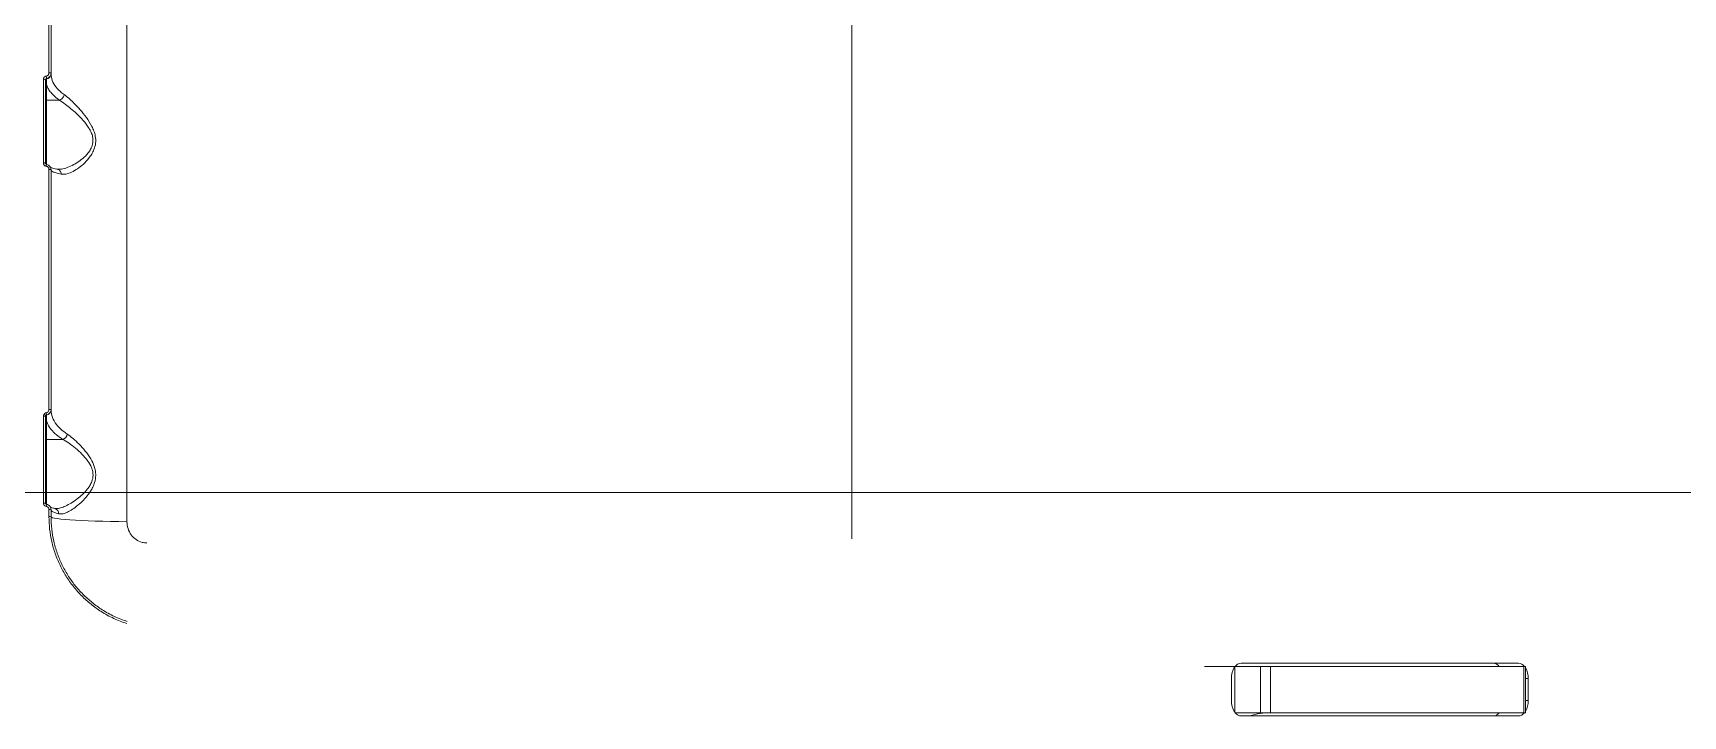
# Model space of a CAD drawing. Header units: millimetres. Extents: x -7151 to 6134, y -5040 to 5562.
# Drawn here: x -18 to 732, y 902 to 1212 of the extents above; entities that cross this region are included whole.
import ezdxf

# ---------------------------------------------------------------- set-up
doc = ezdxf.new("R2010")
doc.units = ezdxf.units.MM
doc.layers.add('DIKOM_ОБЪЕКТ', color=7, linetype='Continuous')

msp = doc.modelspace()

# ---------------------------------------------------------------- linework, layer by layer
at = {"layer": 'DIKOM_ОБЪЕКТ', "color": 7, "linetype": 'Continuous', "lineweight": 15}
for p, q in [((24.94, 1468.671), (24.94, 990.013)), ((-10.521, 1193.876), (-10.521, 1300.467)), ((-9.562, 1300.157), (-9.562, 1193.653)), ((354.438, 982.247), (354.438, 1280.297)), ((-9.562, 1193.653), (-9.562, 1193.369)), ((-13.027, 1152.964), (-13.027, 1190.964)), ((-12.062, 1190.743), (-12.062, 1152.775)), ((-11.645, 1191.305), (-11.645, 1191.133)), ((-11.562, 1188.3), (-11.562, 1181.499)), ((-5.756, 1181.499), (-11.562, 1181.499)), ((-11.562, 1181.499), (-11.562, 1152.177)), ((-10.521, 1041.044), (-10.521, 1150.037)), ((-9.562, 1149.85), (-9.562, 1040.948)), ((-13.027, 998.464), (-13.027, 1037.961)), ((-12.062, 1037.867), (-12.062, 998.403)), ((-11.645, 1038.514), (-11.645, 1038.417)), ((-11.562, 1035.481), (-11.562, 1027.396)), ((-9.562, 1040.948), (-9.562, 1040.653)), ((-4.241, 1027.396), (-11.562, 1027.396)), ((-11.562, 1027.396), (-11.562, 997.794)), ((883.831, 1003.243), (-22.499, 1003.243)), ((-10.521, 992.3), (-10.521, 995.496)), ((-9.562, 995.437), (-9.562, 992.244)), ((-7.43, 995.963), (-7.224, 995.949)), ((544.864, 924.243), (514.864, 924.243)), ((528.642, 903.446), (528.642, 924.04)), ((528.8, 924.243), (540.357, 924.243)), ((657.57, 925.743), (531.584, 925.743)), ((540.357, 924.243), (540.357, 903.243)), ((660.049, 924.243), (540.357, 924.243)), ((544.864, 903.243), (544.864, 924.243)), ((660.049, 903.243), (660.049, 924.243)), ((660.049, 924.243), (660.772, 924.243)), ((660.772, 903.243), (660.772, 924.243)), ((527.084, 918.743), (527.084, 908.743)), ((662.07, 918.743), (660.772, 918.743)), ((662.07, 908.743), (662.07, 918.743)), ((660.772, 908.743), (662.07, 908.743)), ((540.357, 903.243), (528.8, 903.243)), ((531.584, 901.743), (657.57, 901.743)), ((660.049, 903.243), (540.357, 903.243)), ((660.772, 903.243), (660.049, 903.243))]:
    msp.add_line(p, q, dxfattribs=at)
at = {"layer": 'DIKOM_ОБЪЕКТ', "color": 7, "linetype": 'Continuous', "lineweight": 15, "flags": 128}
for points in [[(-9.562, 992.244), (-9.38, 992.029), (-8.834, 991.816), (-7.931, 991.607), (-6.677, 991.404), (-5.085, 991.208), (-3.17, 991.022), (-0.947, 990.848), (1.561, 990.685), (4.333, 990.537), (7.343, 990.405), (10.563, 990.289), (13.965, 990.192), (17.517, 990.113), (21.186, 990.053), (24.94, 990.013)], [(527.084, 918.743), (527.171, 920.109), (527.427, 921.422), (527.842, 922.632), (528.402, 923.693), (529.084, 924.564), (529.862, 925.211), (530.706, 925.609), (531.584, 925.743)], [(531.584, 901.743), (530.706, 901.878), (529.862, 902.276), (529.084, 902.923), (528.402, 903.794), (527.842, 904.854), (527.427, 906.065), (527.171, 907.378), (527.084, 908.743)]]:
    msp.add_lwpolyline(points, dxfattribs=at)
at = {"layer": 'DIKOM_ОБЪЕКТ', "color": 7, "linetype": 'Continuous', "lineweight": 15}
for centre, radius, start, end in [((-11.905, 1193.464), 2.345, 276.368548, 357.668904), ((-10.302, 1192.644), 1.251, 53.745955, 100.11927), ((-12.805, 1189.715), 1.268, 54.164326, 100.112184), ((-11.593, 1190.667), 0.469, 96.359624, 177.655604), ((-11.584, 1187.822), 0.479, 87.361157, 177.05553), ((-20.048, 1190.897), 8.413, 2.779421, 10.434193), ((-11.584, 1181.021), 0.479, 87.375507, 177.04118), ((-12.801, 1151.56), 1.422, 58.693705, 99.157594), ((-40.642, 1156.636), 29.321, 349.912714, 351.493092), ((-10.297, 1148.628), 1.426, 58.956571, 99.034823), ((-12.794, 1035.355), 2.616, 73.757025, 95.127298), ((-14.441, 1035.204), 3.852, 50.721187, 65.55915), ((-11.584, 1035.003), 0.479, 87.368331, 177.048356), ((-11.577, 1037.921), 0.501, 97.860436, 148.157698), ((-22.204, 1037.638), 10.595, 4.74186, 10.139843), ((-11.905, 1040.748), 2.345, 276.367617, 357.668312), ((-10.291, 1038.521), 2.533, 73.28501, 95.227549), ((-5.222, 1030.298), 3.063, 288.6829, 350.495908), ((-11.584, 1026.918), 0.479, 87.353973, 177.055218), ((-12.793, 994.53), 3.941, 79.315983, 93.413306), ((-19.463, 998.556), 7.848, 348.418427, 355.246969), ((-10.289, 991.438), 4.064, 79.700222, 93.281859), ((-10.289, 988.051), 4.255, 80.163213, 93.130993), ((-8.471, 993.715), 2.35, 357.154263, 71.501327), ((645.863, 922.01), 3.74, 36.672865, 86.685033), ((657.354, 922.01), 3.74, 36.672865, 86.685033), ((652.766, 918.919), 9.306, 358.920191, 30.643343), ((652.766, 908.568), 9.306, 329.356657, 1.079809), ((544.864, 873.243), 30, 90, 108.194872), ((645.863, 905.477), 3.74, 273.314967, 323.327135), ((657.354, 905.477), 3.74, 273.314967, 323.327135)]:
    msp.add_arc(centre, radius, start, end, dxfattribs=at)
for points, knots in [([(-11.775, 1192.421), (-11.613, 1192.462), (-11.291, 1192.543), (-10.895, 1192.856), (-10.62, 1193.27), (-10.528, 1193.634), (-10.522, 1193.838), (-10.521, 1193.876)], [0, 0, 0, 0, 0.234147, 0.4680314, 0.7039887, 0.9448561, 1, 1, 1, 1]), ([(-9.562, 1193.653), (-9.564, 1193.592), (-9.572, 1193.264), (-9.727, 1192.679), (-10.185, 1192.01), (-10.842, 1191.506), (-11.377, 1191.372), (-11.645, 1191.305)], [0, 0, 0, 0, 0.0547777, 0.2943888, 0.5301294, 0.764704, 1, 1, 1, 1]), ([(-9.562, 1193.369), (-9.452, 1192.366), (-9.229, 1190.333), (-7.572, 1187.65), (-5.592, 1185.555), (-4.194, 1184.486), (-3.623, 1184.05)], [0, 0, 0, 0, 0.307255, 0.6233204, 0.8463543, 1, 1, 1, 1]), ([(-13.027, 1190.964), (-13.026, 1191.002), (-13.021, 1191.207), (-12.928, 1191.571), (-12.653, 1191.986), (-12.257, 1192.299), (-11.936, 1192.38), (-11.775, 1192.421)], [0, 0, 0, 0, 0.0557068, 0.2968098, 0.5326257, 0.7662629, 1, 1, 1, 1]), ([(-11.645, 1191.305), (-11.699, 1191.29), (-11.809, 1191.261), (-11.94, 1191.138), (-12.03, 1190.978), (-12.06, 1190.838), (-12.062, 1190.758), (-12.062, 1190.743)], [0, 0, 0, 0, 0.2180719, 0.4436052, 0.6835261, 0.9396975, 1, 1, 1, 1]), ([(-11.645, 1191.133), (-11.645, 1190.992), (-11.643, 1190.289), (-11.618, 1189.332), (-11.575, 1188.533), (-11.562, 1188.3)], [0, 0, 0, 0, 0.1504284, 0.7521206, 1, 1, 1, 1]), ([(-5.756, 1181.499), (-6.488, 1182.048), (-7.961, 1183.152), (-9.588, 1184.866), (-10.834, 1186.585), (-11.319, 1187.727), (-11.562, 1188.3)], [0, 0, 0, 0, 0.259547, 0.5218286, 0.7598702, 1, 1, 1, 1]), ([(-5.985, 1150.166), (-5.613, 1150.152), (-4.452, 1150.109), (-2.157, 1150.806), (0.676, 1152.075), (3.543, 1153.887), (5.859, 1155.829), (7.592, 1157.815), (8.813, 1159.747), (9.614, 1162.162), (9.49, 1164.709), (8.745, 1166.902), (8.074, 1168.153), (6.913, 1170.03), (5.031, 1172.404), (2.186, 1175.271), (-0.541, 1177.675), (-3.154, 1179.794), (-4.926, 1180.924), (-5.748, 1181.5), (-5.749, 1181.5)], [0, 0, 0, 0, 0.0370378, 0.1155487, 0.1962879, 0.2716028, 0.3485725, 0.3912492, 0.4348679, 0.4856793, 0.5361244, 0.5730122, 0.6115527, 0.6135262, 0.6945976, 0.7790396, 0.8471693, 0.9164721, 0.9999596, 1, 1, 1, 1]), ([(-5.749, 1181.5), (-5.75, 1181.5), (-5.753, 1181.499), (-5.755, 1181.499), (-5.756, 1181.499)], [0, 0, 0, 0, 0.6364083, 1, 1, 1, 1]), ([(-5.749, 1181.5), (-5.508, 1181.587), (-5.026, 1181.76), (-4.385, 1182.315), (-3.899, 1183.014), (-3.7, 1183.581), (-3.638, 1183.924), (-3.628, 1184.007), (-3.623, 1184.05)], [0, 0, 0, 0, 0.2316155, 0.4632416, 0.6948306, 0.9264545, 0.9610116, 1, 1, 1, 1]), ([(-3.623, 1184.05), (-2.771, 1183.377), (-1.218, 1182.15), (1.289, 1179.729), (3.842, 1176.989), (6.564, 1173.69), (8.711, 1170.352), (10.008, 1167.435), (10.726, 1164.872), (10.838, 1161.96), (10.105, 1159.2), (8.96, 1156.942), (7.348, 1154.657), (5.166, 1152.364), (2.462, 1150.25), (-0.23, 1148.709), (-2.795, 1147.784), (-4.239, 1147.857), (-4.942, 1147.892)], [0, 0, 0, 0, 0.0785471, 0.1430582, 0.2076032, 0.2872156, 0.3665501, 0.4057516, 0.444851, 0.497444, 0.5496895, 0.5922692, 0.6349366, 0.7072985, 0.7797277, 0.8544836, 0.9291412, 1, 1, 1, 1]), ([(-11.775, 1151.501), (-11.801, 1151.506), (-11.992, 1151.542), (-12.336, 1151.683), (-12.718, 1152.02), (-12.978, 1152.465), (-13.011, 1152.798), (-13.027, 1152.964)], [0, 0, 0, 0, 0.0385222, 0.2780284, 0.5183763, 0.7592134, 1, 1, 1, 1]), ([(-11.642, 1152.304), (-11.68, 1152.311), (-11.775, 1152.328), (-11.907, 1152.416), (-12.013, 1152.55), (-12.063, 1152.679), (-12.058, 1152.755), (-12.056, 1152.776)], [0, 0, 0, 0, 0.15658756, 0.39010144, 0.63416994, 0.90094638, 1, 1, 1, 1]), ([(-10.521, 1150.037), (-10.538, 1150.203), (-10.571, 1150.536), (-10.831, 1150.98), (-11.213, 1151.318), (-11.556, 1151.46), (-11.748, 1151.496), (-11.775, 1151.501)], [0, 0, 0, 0, 0.2406642, 0.4814048, 0.7215629, 0.9611407, 1, 1, 1, 1]), ([(-11.645, 1152.293), (-11.601, 1152.285), (-11.282, 1152.225), (-10.711, 1151.989), (-10.076, 1151.427), (-9.645, 1150.685), (-9.59, 1150.128), (-9.562, 1149.85)], [0, 0, 0, 0, 0.0387467, 0.2783659, 0.5186255, 0.7594355, 1, 1, 1, 1]), ([(-6.614, 1150.125), (-6.737, 1150.149), (-7.4, 1150.275), (-8.314, 1150.505), (-9.272, 1150.79), (-9.827, 1151.007), (-10.081, 1151.148), (-10.067, 1151.138), (-10.062, 1151.135)], [0, 0, 0, 0, 0.0559904, 0.3025971, 0.5441849, 0.7450099, 0.9215779, 1, 1, 1, 1]), ([(-4.942, 1147.892), (-5.784, 1148.072), (-7.436, 1148.424), (-8.917, 1148.99), (-9.509, 1149.444), (-9.551, 1149.709), (-9.562, 1149.78)], [0, 0, 0, 0, 0.3028927, 0.5944655, 0.8920244, 1, 1, 1, 1]), ([(-5.982, 1150.111), (-6.219, 1150.105), (-6.465, 1150.1), (-6.622, 1150.151), (-6.628, 1150.153)], [0, 0, 0, 0, 0.9612566, 1, 1, 1, 1]), ([(-6.62, 1150.086), (-6.552, 1150.08), (-6.238, 1150.047), (-5.745, 1149.713), (-5.238, 1149.121), (-5.013, 1148.506), (-4.952, 1148.087), (-4.945, 1147.938), (-4.942, 1147.892)], [0, 0, 0, 0, 0.0725192, 0.3348646, 0.5971791, 0.859541, 0.9566114, 1, 1, 1, 1]), ([(-13.027, 1037.961), (-13.025, 1038.035), (-13.016, 1038.295), (-12.917, 1038.538), (-12.847, 1038.711)], [0, 0, 0, 0, 0.2879501, 1, 1, 1, 1]), ([(-12.847, 1038.711), (-12.775, 1038.827), (-12.618, 1039.081), (-12.246, 1039.377), (-11.932, 1039.461), (-11.775, 1039.504)], [0, 0, 0, 0, 0.2986188, 0.649109, 1, 1, 1, 1]), ([(-12.002, 1038.185), (-12.026, 1038.111), (-12.059, 1038.006), (-12.061, 1037.898), (-12.062, 1037.867)], [0, 0, 0, 0, 0.7055092, 1, 1, 1, 1]), ([(-11.645, 1038.514), (-11.689, 1038.502), (-11.743, 1038.487), (-11.84, 1038.425), (-11.931, 1038.335), (-11.979, 1038.234), (-12.002, 1038.185)], [0, 0, 0, 0, 0.2620596, 0.3209613, 0.6715421, 1, 1, 1, 1]), ([(-11.775, 1039.504), (-11.617, 1039.546), (-11.301, 1039.63), (-10.913, 1039.947), (-10.635, 1040.371), (-10.53, 1040.76), (-10.523, 1040.989), (-10.521, 1041.044)], [0, 0, 0, 0, 0.2249369, 0.4495717, 0.6803098, 0.9237976, 1, 1, 1, 1]), ([(-9.562, 1040.948), (-9.565, 1040.862), (-9.576, 1040.5), (-9.753, 1039.885), (-10.215, 1039.216), (-10.862, 1038.715), (-11.383, 1038.581), (-11.645, 1038.514)], [0, 0, 0, 0, 0.0748763, 0.3151732, 0.5451191, 0.7714968, 1, 1, 1, 1]), ([(-11.645, 1038.417), (-11.634, 1037.562), (-11.622, 1036.579), (-11.569, 1035.607), (-11.562, 1035.481)], [0, 0, 0, 0, 0.87078, 1, 1, 1, 1]), ([(-4.241, 1027.396), (-5.252, 1028.089), (-7.291, 1029.486), (-9.342, 1031.593), (-10.787, 1033.601), (-11.303, 1034.852), (-11.562, 1035.481)], [0, 0, 0, 0, 0.2794473, 0.5634159, 0.7807113, 1, 1, 1, 1]), ([(-9.562, 1040.653), (-9.446, 1039.562), (-9.209, 1037.349), (-7.472, 1034.475), (-5.146, 1031.927), (-3.235, 1030.542), (-2.201, 1029.792)], [0, 0, 0, 0, 0.28485841, 0.5777508, 0.77156657, 1, 1, 1, 1]), ([(-2.201, 1029.792), (-1.326, 1029.162), (0.424, 1027.901), (3.24, 1025.263), (6.046, 1022.2), (8.473, 1018.797), (9.991, 1015.67), (10.633, 1013.13), (10.854, 1010.665), (10.434, 1008.118), (9.479, 1005.73), (8.166, 1003.405), (6.305, 1000.959), (3.903, 998.506), (1.417, 996.426), (-0.966, 994.857), (-3.097, 993.858), (-4.815, 993.419), (-5.729, 993.544), (-6.124, 993.598)], [0, 0, 0, 0, 0.0759088, 0.1519061, 0.2286352, 0.30519, 0.3688619, 0.4016196, 0.4343323, 0.4904588, 0.5282364, 0.5660855, 0.6308786, 0.6957719, 0.7645237, 0.8332301, 0.8936814, 0.9540608, 1, 1, 1, 1]), ([(-7.224, 995.949), (-7.188, 995.947), (-6.587, 995.904), (-5.185, 996.254), (-2.947, 997.075), (-0.414, 998.435), (2.209, 1000.206), (4.753, 1002.327), (6.733, 1004.417), (8.149, 1006.451), (9.168, 1008.502), (9.714, 1011.15), (9.302, 1013.319), (8.488, 1015.48), (7.069, 1017.859), (4.489, 1020.783), (1.549, 1023.435), (-1.445, 1025.73), (-3.301, 1026.836), (-4.241, 1027.396)], [0, 0, 0, 0, 0.0041126, 0.0679111, 0.1333843, 0.2063031, 0.2807208, 0.348202, 0.4170585, 0.4547412, 0.4933226, 0.547832, 0.6016757, 0.6114037, 0.675673, 0.755035, 0.8370402, 0.9174977, 1, 1, 1, 1]), ([(-11.775, 996.98), (-11.8, 996.985), (-11.992, 997.021), (-12.335, 997.165), (-12.718, 997.507), (-12.977, 997.957), (-13.011, 998.295), (-13.027, 998.464)], [0, 0, 0, 0, 0.0372645, 0.2781705, 0.5190584, 0.7595708, 1, 1, 1, 1]), ([(-11.639, 997.912), (-11.683, 997.92), (-11.789, 997.94), (-11.93, 998.048), (-12.033, 998.206), (-12.066, 998.338), (-12.061, 998.406), (-12.06, 998.413)], [0, 0, 0, 0, 0.18656966, 0.44724834, 0.70831614, 0.97022277, 1, 1, 1, 1]), ([(-11.645, 997.9), (-11.603, 997.892), (-11.285, 997.833), (-10.713, 997.595), (-10.077, 997.027), (-9.645, 996.279), (-9.59, 995.718), (-9.562, 995.437)], [0, 0, 0, 0, 0.0370748, 0.2779729, 0.5187343, 0.7593325, 1, 1, 1, 1]), ([(-10.521, 995.496), (-10.538, 995.665), (-10.572, 996.003), (-10.831, 996.453), (-11.214, 996.796), (-11.558, 996.939), (-11.749, 996.975), (-11.775, 996.98)], [0, 0, 0, 0, 0.2404792, 0.4809938, 0.7218855, 0.9628677, 1, 1, 1, 1]), ([(24.942, 943.711), (22.914, 944.446), (18.859, 945.916), (13.406, 948.943), (8.548, 952.404), (4.303, 956.215), (0.494, 960.473), (-2.808, 965.147), (-5.575, 970.161), (-7.774, 975.45), (-9.339, 980.953), (-10.332, 986.592), (-10.458, 990.399), (-10.521, 992.3)], [0, 0, 0, 0, 0.1009688, 0.2019342, 0.290339, 0.3790233, 0.4674246, 0.5561135, 0.6450897, 0.7337806, 0.8224253, 0.9113534, 1, 1, 1, 1]), ([(-7.722, 995.972), (-7.995, 996.038), (-8.688, 996.205), (-9.409, 996.448), (-9.894, 996.644), (-10.082, 996.765), (-10.052, 996.74), (-10.047, 996.736)], [0, 0, 0, 0, 0.1953889, 0.4960059, 0.7400991, 0.9522046, 1, 1, 1, 1]), ([(-6.124, 993.598), (-6.924, 993.824), (-8.547, 994.283), (-9.45, 994.886), (-9.535, 995.251), (-9.562, 995.367)], [0, 0, 0, 0, 0.3984833, 0.8085252, 1, 1, 1, 1]), ([(-9.562, 992.244), (-9.5, 990.382), (-9.377, 986.653), (-8.405, 981.129), (-6.875, 975.739), (-4.725, 970.558), (-2.018, 965.646), (1.211, 961.068), (4.936, 956.896), (9.089, 953.163), (13.84, 949.772), (19.173, 946.807), (23.14, 945.367), (25.123, 944.647)], [0, 0, 0, 0, 0.088694, 0.1776683, 0.26636, 0.3550662, 0.4440582, 0.5327639, 0.6211412, 0.7098011, 0.798178, 0.8990872, 1, 1, 1, 1]), ([(-7.214, 995.997), (-7.266, 995.992), (-7.502, 995.971), (-7.61, 996.008), (-7.694, 996.037)], [0, 0, 0, 0, 0.21862421, 1, 1, 1, 1]), ([(24.94, 990.013), (25.037, 988.941), (25.229, 986.812), (26.739, 983.945), (28.98, 981.753), (31.544, 980.529), (33.272, 980.4), (33.993, 980.346)], [0, 0, 0, 0, 0.2180205, 0.4332376, 0.6437959, 0.8514327, 1, 1, 1, 1])]:
    msp.add_open_spline(points, degree=3, knots=knots, dxfattribs=at)

doc.saveas('drawing.dxf')
